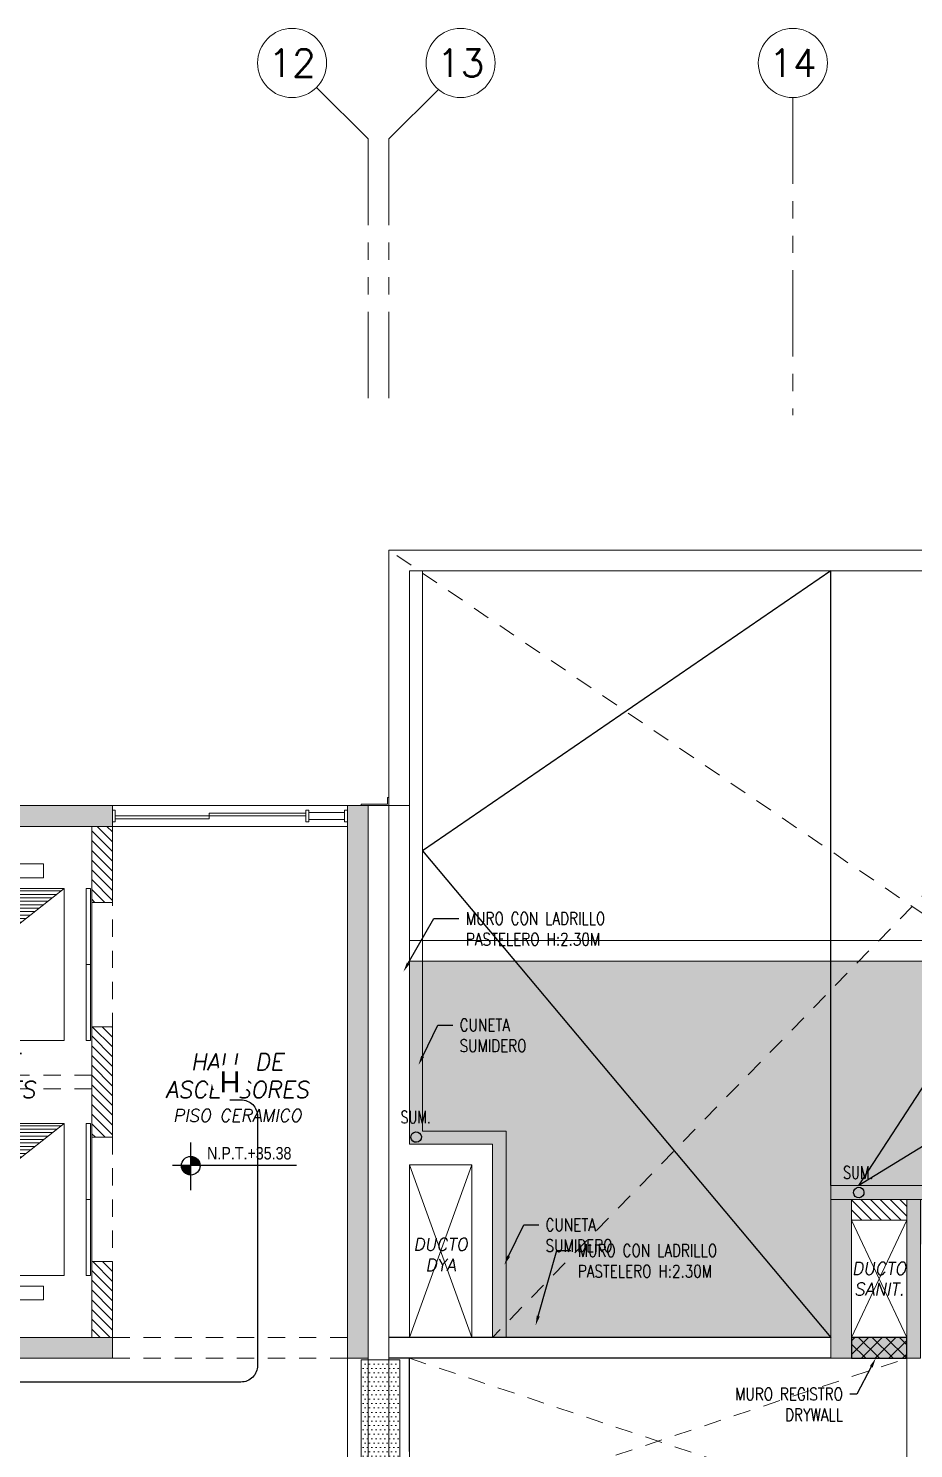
# Model space of a CAD drawing. Header units: millimetres. Extents: x -3 to 53, y -110 to 39.
# Drawn here: x 24.39 to 30.8, y -48.16 to -37.88 of the extents above; entities that cross this region are included whole.
import ezdxf
from ezdxf import colors
from ezdxf.entities.mleader import LeaderData, LeaderLine
from ezdxf.enums import TextEntityAlignment as Align
from ezdxf.math import Vec2, Vec3

# ---------------------------------------------------------------- set-up
doc = ezdxf.new("R2010")
doc.units = ezdxf.units.MM
doc.set_wipeout_variables(frame=1)
for name, pattern in [('HIDDEN2', [0.1875, 0.125, -0.0625]), ('PHANTOM', [63.5, 31.75, -6.35, 6.35, -6.35, 6.35, -6.35]), ('PHANTOM2', [1.25, 0.625, -0.125, 0.125, -0.125, 0.125, -0.125])]:
    doc.linetypes.add(name, pattern=pattern)
for name, color, linetype in [('A-EJES', 8, 'PHANTOM'), ('A-EST HATCH', 8, 'Continuous'), ('A-EST PLACAS', 8, 'Continuous'), ('A-EST VIGAS', 8, 'HIDDEN2'), ('A-HATCH', 8, 'Continuous'), ('A-JARDIN', 8, 'Continuous'), ('A-LINEAS', 8, 'Continuous'), ('A-MURO BAJO', 8, 'Continuous'), ('A-MURO_P14', 8, 'Continuous'), ('A-NIVELES-NPT', 8, 'Continuous'), ('A-PROYECCIONES', 8, 'HIDDEN2'), ('A-TEXTO-ACABADO PISO', 8, 'Continuous'), ('A-TEXTO-INDICACIONES', 8, 'Continuous'), ('DLP_MOBILIARIO', 8, 'Continuous'), ('DLP_MOBILIARIO FIJO', 8, 'Continuous'), ('DLP_TEXTO AMBIENTE', 8, 'Continuous')]:
    doc.layers.add(name, color=color, linetype=linetype)
for name, color, linetype, lineweight in [('A-MUROS', 8, 'Continuous', 30), ('DLP_MURO ALTO', 8, 'Continuous', 20), ('MQ.CANALI DYA', 3, 'LINEAPERPEN', 30), ('MQ.DETECTOR HUMO', 5, 'Continuous', 30)]:
    doc.layers.add(name, color=color, linetype=linetype, lineweight=lineweight)
doc.styles.add('R80', font='ARIALN.TTF', dxfattribs={"height": 2.03})
doc.styles.add('ROMANS', font='ROMANS.shx', dxfattribs={"oblique": 10})
doc.styles.get("Standard").update_dxf_attribs({"font": 'arial.ttf'})
doc.styles.add('TXT_COTAS', font='romans.shx', dxfattribs={"width": 0.8})
doc.linetypes.add('LINEAPERPEN', pattern='A,0.75,-0.2,["I",Standard,S=0.12,R=0.09,X=0,Y=-0.06],-0.25', length=1.2)

# ---------------------------------------------------------------- blocks, each defined once
blk = doc.blocks.new('EST.P11')
at = {"layer": 'A-EST HATCH', "lineweight": 0}
h = blk.add_hatch(color=8, dxfattribs=at)
h.dxf.hatch_style = 1
h.paths.add_polyline_path([(10.5, -2.74), (10.5, 3.375), (12.15, 3.375), (12.15, 3.525), (10.35, 3.525), (10.35, 2.65), (8.85, 2.65), (8.85, 3.15), (8.7, 3.15), (8.7, 2.5), (10.35, 2.5), (10.35, -2.74)])
h.paths.add_polyline_path([(18.45, 7.325), (20.05, 7.325), (20.05, 10.425), (18.85, 10.425), (18.85, 10.575), (20.2, 10.575), (20.2, 7.175), (18.45, 7.175)])
h.paths.add_polyline_path([(17.65, 10.575), (17.5, 10.575), (17.5, 7.175), (17.65, 7.175)])
h.paths.add_polyline_path([(11.85, 11.05), (11.85, 10.9), (12, 10.9), (12, 7.825), (12.15, 7.825), (12.15, 11.05)])
h.paths.add_polyline_path([(22.45, 4.725), (13.05, 4.725), (13.05, 4.875), (16.6, 4.875), (16.6, 6.275), (16.8, 6.275), (16.8, 4.875), (19.7, 4.875), (19.7, 6.275), (19.85, 6.275), (19.85, 4.875), (22.25, 4.875), (22.25, 6.125), (20.6, 6.125), (20.6, 6.275), (22.875, 6.275), (22.875, 6.125), (22.45, 6.125)])
h.paths.add_polyline_path([(15.1, 10.425), (15.1, 7.325), (16.7, 7.325), (16.7, 7.175), (14.95, 7.175), (14.95, 10.575), (16.3, 10.575), (16.3, 10.425)])
h.paths.add_polyline_path([(10.35, 5.75), (8.7, 5.75), (8.7, 5.1), (8.85, 5.1), (8.85, 5.6), (10.35, 5.6), (10.35, 4.725), (12.15, 4.725), (12.15, 4.875), (10.5, 4.875), (10.5, 10.99), (10.35, 10.99)])
h.paths.add_polyline_path([(5.85, 10.9), (5.25, 10.9), (5.25, 11.05), (6, 11.05), (6, 7.65), (4.85, 7.65), (4.85, 7.8), (5.85, 7.8)])
h.paths.add_polyline_path([(4.05, 11.05), (4.05, 7.65), (3.9, 7.65), (3.9, 11.05)])
h.paths.add_polyline_path([(3.1, 7.8), (1.5, 7.8), (1.5, 10.9), (2.7, 10.9), (2.7, 11.05), (1.35, 11.05), (1.35, 7.65), (3.1, 7.65)])
h.paths.add_polyline_path([(4.05, -2.8), (4.05, 0.6), (3.9, 0.6), (3.9, -2.8)])
h.paths.add_polyline_path([(3.1, 0.45), (1.5, 0.45), (1.5, -2.65), (2.7, -2.65), (2.7, -2.8), (1.35, -2.8), (1.35, 0.6), (3.1, 0.6)])
h.paths.add_polyline_path([(8.7, -0.35), (8.85, -0.35), (8.85, -2.65), (9, -2.65), (9, -2.8), (8.7, -2.8)])
h.paths.add_polyline_path([(18.45, 0.925), (20.05, 0.925), (20.05, -2.175), (18.85, -2.175), (18.85, -2.325), (20.2, -2.325), (20.2, 1.075), (18.45, 1.075)])
h.paths.add_polyline_path([(17.65, -2.325), (17.5, -2.325), (17.5, 1.075), (17.65, 1.075)])
h.paths.add_polyline_path([(12.15, -2.8), (11.85, -2.8), (11.85, -2.65), (12, -2.65), (12, 0.425), (12.15, 0.425)])
h.paths.add_polyline_path([(15.1, -2.175), (15.1, 0.925), (16.7, 0.925), (16.7, 1.075), (14.95, 1.075), (14.95, -2.325), (16.3, -2.325), (16.3, -2.175)])
h.paths.add_polyline_path([(6, -2.8), (6, 0.6), (4.85, 0.6), (4.85, 0.45), (5.85, 0.45), (5.85, -2.65), (5.25, -2.65), (5.25, -2.8)])
h.paths.add_polyline_path([(3.097, 5.55), (2.95, 5.55), (2.95, 6.75), (5.1, 6.75), (5.1, 6.6), (4.65, 6.6), (4.65, 5), (4.45, 5), (4.45, 6.6), (3.1, 6.6), (3.1, 5.55)], flags=17)
h.paths.add_polyline_path([(3.097, 2.7), (2.95, 2.7), (2.95, 1.5), (5.1, 1.5), (5.1, 1.65), (4.65, 1.65), (4.65, 3.25), (4.45, 3.25), (4.45, 1.65), (3.1, 1.65), (3.1, 2.7)], flags=17)
h.paths.add_polyline_path([(8.85, 4.2), (6, 4.2), (6, 6.75), (5.85, 6.75), (5.85, 4.2), (3.1, 4.2), (3.1, 4.8), (2.95, 4.8), (2.95, 4.2), (0.15, 4.2), (0.15, 8.25), (0, 8.25), (0, 0), (0.15, 0), (0.15, 4.05), (2.95, 4.05), (2.95, 3.45), (3.1, 3.45), (3.1, 4.05), (5.85, 4.05), (5.85, 1.5), (6, 1.5), (6, 4.05), (8.85, 4.05)])
h.paths.add_polyline_path([(8.7, 11.05), (8.7, 8.6), (8.85, 8.6), (8.85, 10.9), (9, 10.9), (9, 11.05)])
h.paths.add_polyline_path([(22.9, 4.725), (25, 4.725), (25, 4.875), (23.05, 4.875), (23.05, 8.575), (25, 8.575), (25, 8.725), (23.05, 8.725), (23.05, 10.575), (22.2, 10.575), (22.2, 10.425), (22.9, 10.425)])
h.paths.add_polyline_path([(26.7, 4.725), (26.85, 4.725), (26.85, 8.725), (26.7, 8.725)])
h.paths.add_polyline_path([(47.1, 1.5), (45.2, 1.5), (45.2, 1.65), (46.95, 1.65), (46.95, 4.05), (41.2, 4.05), (41.2, 4.2), (46.95, 4.2), (46.95, 6.6), (45.2, 6.6), (45.2, 6.75), (47.1, 6.75)])
h.paths.add_polyline_path([(24.05, 3.525), (25.9, 3.525), (25.9, 3.375), (24.05, 3.375)], flags=17)
h.paths.add_polyline_path([(21.05, 1.975), (21.05, 2.125), (22.85, 2.125), (22.85, 3.375), (20.3, 3.375), (20.3, 1.975), (20.15, 1.975), (20.15, 3.375), (16.8, 3.375), (16.8, 1.975), (16.6, 1.975), (16.6, 3.375), (13.05, 3.375), (13.05, 3.525), (23.05, 3.525), (23.05, 1.975)])
h.paths.add_polyline_path([(23.05, 1.95), (23.05, -1.775), (26.7, -1.775), (26.7, 0.875), (24.35, 0.875), (24.35, 1.425), (24.05, 1.425), (24.05, 1.575), (24.5, 1.575), (24.5, 1.025), (26.7, 1.025), (26.7, 3.525), (26.85, 3.525), (26.85, -1.925), (23.05, -1.925), (23.05, -2.325), (22.2, -2.325), (22.2, -2.175), (22.9, -2.175), (22.9, 1.95)])
h.paths.add_polyline_path([(43.75, 7.8), (45.35, 7.8), (45.35, 7.6), (43.75, 7.6)])
h.paths.add_polyline_path([(43.75, 0.65), (45.35, 0.65), (45.35, 0.45), (43.75, 0.45)])
h.paths.add_polyline_path([(30.85, 2.375), (30.85, 3.525), (29.75, 3.525), (29.75, 2.375), (29.9, 2.375), (29.9, 3.375), (30.75, 3.375), (30.75, 2.375)])
h.paths.add_polyline_path([(39.55, 4.875), (39.55, 4.725), (39.7, 4.725), (39.7, 5.6), (41.2, 5.6), (41.2, 5.101), (41.35, 5.101), (41.35, 5.75), (39.7, 5.75), (39.7, 7.75), (39.55, 7.75), (39.55, 4.875)])
edge = h.paths.add_edge_path()
edge.add_line((30.85, 4.725), (30.85, 4.875))
edge.add_line((30.85, 4.875), (30.85, 5.875))
edge.add_line((30.85, 5.875), (30.75, 5.875))
edge.add_line((30.75, 5.875), (30.75, 4.875))
edge.add_line((30.75, 4.875), (30.35, 4.875))
edge.add_line((30.35, 4.875), (30.35, 5.875))
edge.add_line((30.35, 5.875), (30.2, 5.875))
edge.add_line((30.2, 5.875), (30.2, 4.725))
edge.add_line((30.2, 4.725), (30.85, 4.725))
h.paths.add_polyline_path([(33.45, 5.55), (33.45, 4.95), (33.25, 4.95), (33.25, 5.55), (33.3, 5.55), (33.3, 7.75), (33.45, 7.75)])
h.paths.add_polyline_path([(33.45, 2.7), (33.45, 3.3), (33.25, 3.3), (33.25, 2.7), (33.3, 2.7), (33.3, 0.5), (33.45, 0.5)])
at = {"layer": 'A-EST PLACAS', "color": 8, "lineweight": 0}
for points in [[(22.9, 4.725), (25, 4.725), (25, 4.875), (23.05, 4.875), (23.05, 8.575), (25, 8.575), (25, 8.725), (23.05, 8.725), (23.05, 10.575), (22.2, 10.575), (22.2, 10.425), (22.9, 10.425)], [(26.7, 4.725), (26.85, 4.725), (26.85, 8.725), (26.7, 8.725)]]:
    blk.add_lwpolyline(points, close=True, dxfattribs=at)
blk.add_lwpolyline([(30.85, 4.725), (30.2, 4.725), (30.2, 5.875), (30.35, 5.875), (30.35, 4.875), (30.75, 4.875), (30.75, 5.875), (30.85, 5.875), (30.85, 4.725)], dxfattribs=at)
at = {"layer": 'A-EST VIGAS', "color": 8, "lineweight": 0}
for p, q in [((25, 8.725), (26.7, 8.725)), ((24.85, 8.575), (24.85, 4.875)), ((25, 8.575), (26.7, 8.575)), ((25, 8.575), (25, 4.875)), ((26.85, 4.725), (26.85, 3.525))]:
    blk.add_line(p, q, dxfattribs=at)
for points in [[(25, 4.875), (26.7, 4.875)], [(25, 4.725), (26.7, 4.725)]]:
    blk.add_lwpolyline(points, dxfattribs=at)
blk = doc.blocks.new('*U256')
at = {"color": 8}
blk.add_ellipse((0, 0), major_axis=(0.0118, 0.036), ratio=1, start_param=5.813820330443059, end_param=12.09700563762265, dxfattribs=at)
at = {"layer": 'A-TEXTO-INDICACIONES', "color": 8, "style": 'ROMANS', "width": 0.75}
blk.add_text('SUM.', height=0.09, dxfattribs=at).set_placement((-0.113, 0.1))
blk = doc.blocks.new('TEXTO AMBIENTES P11')
at = {"layer": 'A-TEXTO-ACABADO PISO', "color": 8, "lineweight": 0, "insert": (24.554, -4.523), "char_height": 0.09, "attachment_point": 2, "rotation": 360, "style": 'ROMANS'}
blk.add_mtext_dynamic_manual_height_columns('PISO CERAMICO', width=1.20225, gutter_width=12.5, heights=[0], dxfattribs=at)
at = {"layer": 'DLP_TEXTO AMBIENTE', "color": 8, "lineweight": 0, "char_height": 0.12, "attachment_point": 5, "style": 'ROMANS'}
for s, insert, width in [('\\pxqc;DUCTO DE \\PASCENSORES', (22.573, -4.28), 1.04442), ('\\pxqc;HALL DE \\PASCENSORES', (24.553, -4.28, 0), 1.06192)]:
    blk.add_mtext(s, dxfattribs=dict(at, insert=insert, width=width))
blk = doc.blocks.new('TEXTO DUCTOS PT')
at = {"layer": 'A-TEXTO-INDICACIONES', "char_height": 0.09, "width": 0.4157, "attachment_point": 5, "style": 'ROMANS'}
for s, insert in [('\\pxsm1,t16;DUCTO DYA', (26.025, -5.575)), ('\\pxsm1,t16;DUCTO SANIT.', (29.2, -5.75, 0))]:
    blk.add_mtext(s, dxfattribs=dict(at, insert=insert))
blk = doc.blocks.new('ASCENSOR_01')
at = {"lineweight": 0}
h = blk.add_hatch(dxfattribs=at)
h.set_pattern_fill('_U', color=8, scale=0.025, angle=360, style=0, pattern_type=0)
h.set_pattern_definition([(1e-07, (54.049875, -126.000315), (-4e-11, 0.025), [])])
h.paths.add_polyline_path([(-1.4, 1.1), (0, 0), (0, 1.1)])
at = {"color": 8, "lineweight": 0}
blk.add_line((-1.4, 1.1, 0), (0, 0), dxfattribs=at)
for points in [[(-0.128, 1.178), (-1.25, 1.178), (-1.25, 1.278), (-0.128, 1.278)], [(0, 0), (-1.4, 0), (-1.4, 1.1), (0, 1.1)]]:
    blk.add_lwpolyline(points, close=True, dxfattribs=at)
blk = doc.blocks.new('N.02')
at = {"lineweight": 0}
h = blk.add_hatch(dxfattribs=at)
h.set_pattern_fill('_U', color=8, scale=0.025, angle=180.0002, style=0, pattern_type=0)
h.set_pattern_definition([(180.000175, (-57.650292, 123.650154), (7.64e-08, -0.025), [])])
h.paths.add_polyline_path([(-2.2, -2.35), (-3.6, -3.45), (-3.6, -2.35)])
at = {"color": 8, "lineweight": 0}
blk.add_line((-2.2, -2.35, 0), (-3.6, -3.45, 0), dxfattribs=at)
at = {"color": 8, "lineweight": 0, "elevation": 0}
for points in [[(0.14, -0.04), (0.14, 0.01), (0.15, 0.01), (0.15, -0.05), (-0.05, -0.05), (-0.05, -0.04)], [(-0.17, -0.15), (-0.43, -0.15), (-0.43, -0.1), (-0.17, -0.1)], [(-3.6, -2.35), (-2.2, -2.35), (-2.2, -3.45), (-3.6, -3.45)], [(-3.472, -3.528), (-2.35, -3.528), (-2.35, -3.628), (-3.472, -3.628)]]:
    blk.add_lwpolyline(points, close=True, dxfattribs=at)
at = {"layer": 'A-MURO BAJO', "color": 8, "lineweight": 0}
for p, q in [((-1.85, -0.05, 0), (-0.15, -0.05, 0)), ((-1.85, -0.2, 0), (-0.15, -0.2, 0)), ((-2, -1.65, 0), (-2, -0.75, 0)), ((-2, -3.35, 0), (-2, -2.45, 0))]:
    blk.add_line(p, q, dxfattribs=at)
at = {"layer": 'A-MUROS', "color": 8, "lineweight": 0}
for p, q in [((-3.8, -0.05, 0), (-1.85, -0.05, 0)), ((-1.85, -0.05, 0), (-1.85, -0.75, 0)), ((-2, -0.2, 0), (-3.8, -0.2, 0)), ((-2, -0.75, 0), (-2, -0.2, 0)), ((-1.85, -0.75, 0), (-2, -0.75, 0)), ((-1.85, -1.65, 0), (-2, -1.65, 0)), ((-2, -1.65, 0), (-2, -2.45, 0)), ((-1.85, -2.45, 0), (-1.85, -1.65, 0)), ((-2, -2.45, 0), (-1.85, -2.45, 0)), ((-2, -3.9, 0), (-2, -3.35, 0)), ((-2, -3.35, 0), (-1.85, -3.35, 0)), ((-1.85, -4.05, 0), (-1.85, -3.35, 0)), ((-3.8, -3.9, 0), (-2, -3.9, 0)), ((-3.95, -4.05, 0), (-1.85, -4.05, 0))]:
    blk.add_line(p, q, dxfattribs=at)
blk.add_lwpolyline([(0, -5.25), (0, -0.05), (-0.15, -0.05), (-0.15, -5.25)], dxfattribs=at)
at = {"layer": 'A-PROYECCIONES', "color": 8, "lineweight": 0}
for p, q in [((-2, -2, 0), (-3.8, -2, 0)), ((-2, -2.1, 0), (-3.8, -2.1, 0))]:
    blk.add_line(p, q, dxfattribs=at)
at = {"layer": 'DLP_MOBILIARIO', "color": 8, "lineweight": 0, "elevation": 0}
for points in [[(-2.01, -1.2), (-2.01, -0.65), (-2.04, -0.65), (-2.04, -1.2)], [(-2.01, -1.2), (-2.01, -1.75), (-2.04, -1.75), (-2.04, -1.2)], [(-2.01, -2.9), (-2.01, -2.35), (-2.04, -2.35), (-2.04, -2.9)], [(-2.01, -2.9), (-2.01, -3.45), (-2.04, -3.45), (-2.04, -2.9)]]:
    blk.add_lwpolyline(points, close=True, dxfattribs=at)
at = {"layer": 'DLP_MOBILIARIO FIJO', "color": 8, "lineweight": 0}
for p, q in [((-1.85, -0.125, 0), (-1.85, -0.125, 0)), ((-1.85, -0.145, 0), (-1.85, -0.145, 0)), ((-1.83, -0.125, 0), (-0.45, -0.125, 0)), ((-1.83, -0.145, 0), (-1.15, -0.145, 0)), ((-1.15, -0.105, 0), (-0.45, -0.105, 0)), ((-1.15, -0.105, 0), (-1.15, -0.145, 0))]:
    blk.add_line(p, q, dxfattribs=at)
at = {"layer": 'DLP_MOBILIARIO FIJO', "color": 8, "lineweight": 0, "elevation": 0}
for points in [[(-1.85, -0.083), (-1.83, -0.083), (-1.83, -0.168), (-1.85, -0.168)], [(-0.45, -0.168), (-0.43, -0.168), (-0.43, -0.083), (-0.45, -0.083)], [(-0.15, -0.168), (-0.17, -0.168), (-0.17, -0.083), (-0.15, -0.083)]]:
    blk.add_lwpolyline(points, close=True, dxfattribs=at)
at = {"color": 8, "lineweight": 0, "xscale": -1, "rotation": 359.9998249622922}
blk.add_blockref('ASCENSOR_01', (-3.6, -1.75, 0), dxfattribs=at)
blk = doc.blocks.new('Duplex-1204')
at = {"layer": 'A-LINEAS', "color": 8, "lineweight": 0}
for p, q in [((0.6, -4.45), (0.15, -5.7)), ((0.6, -5.7), (0.15, -4.45)), ((3.75, -5.7, 0), (3.35, -4.85)), ((3.75, -4.85, 0), (3.35, -5.7, 0)), ((0.15, -5.7, 0), (0.6, -5.7))]:
    blk.add_line(p, q, dxfattribs=at)
at = {"layer": 'A-MURO BAJO', "color": 8, "lineweight": 0}
for p, q in [((0, -1.85), (0, 0)), ((12.7, 0), (0, 0)), ((0.15, -1.85), (0.15, -0.15)), ((11.65, -0.15), (0.15, -0.15))]:
    blk.add_line(p, q, dxfattribs=at)
at = {"layer": 'A-MUROS', "color": 8, "lineweight": 0}
for p, q in [((3.2, -4.7, 0), (3.2, -5.85)), ((3.2, -4.7, 0), (3.85, -4.7, 0)), ((3.35, -4.85, 0), (3.35, -5.7)), ((3.35, -4.85, 0), (3.75, -4.85, 0)), ((3.75, -4.85, 0), (3.75, -5.7)), ((3.75, -5.7), (3.35, -5.7)), ((3.75, -5.85), (3.2, -5.85)), ((3.75, -5.85), (3.75, -6.45))]:
    blk.add_line(p, q, dxfattribs=at)
at = {"layer": 'A-PROYECCIONES', "color": 8, "lineweight": 0}
for p, q in [((6.3, -4.289), (0, 0)), ((6.3, 0), (0.75, -5.7))]:
    blk.add_line(p, q, dxfattribs=at)
at = {"layer": 'DLP_MURO ALTO', "color": 8, "lineweight": 0}
for p, q in [((0.15, -4.3), (0.75, -4.3)), ((0.75, -4.3), (0.75, -5.7)), ((0.15, -4.45), (0.15, -5.7)), ((0.15, -4.45), (0.6, -4.45)), ((0.6, -4.45), (0.6, -5.7))]:
    blk.add_line(p, q, dxfattribs=at)
blk.add_lwpolyline([(0, -6.45), (0, -1.85), (0.15, -1.85), (0.15, -4.3)], dxfattribs=at)
blk = doc.blocks.new('Duplex-1201')
at = {"layer": 'A-MUROS', "color": 8, "lineweight": 0}
blk.add_line((3.75, 5.85), (3.75, 6.45), dxfattribs=at)
at = {"layer": 'DLP_MURO ALTO', "color": 8, "lineweight": 0}
blk.add_lwpolyline([(0, 6.45), (0, 0.4), (0.15, 0.4), (0.15, 6.375)], dxfattribs=at)
blk = doc.blocks.new('Ejes_Torre C')
at = {"color": 8, "lineweight": 0}
for p, q in [((26.85, 16.35), (26.477, 16.723)), ((27, 16.35), (27.359, 16.709))]:
    blk.add_line(p, q, dxfattribs=at)
at = {"layer": 'A-EJES', "color": 8, "linetype": 'PHANTOM2', "lineweight": 0}
for points in [[(29.925, 16.65), (29.925, 14.35)], [(26.85, 16.35), (26.85, 14.35)], [(27, 16.35), (27, 14.35)]]:
    blk.add_lwpolyline(points, dxfattribs=at)
at = {"layer": 'A-EJES', "color": 8, "linetype": 'Continuous', "lineweight": 0}
for centre in [(26.3, 16.9), (27.52, 16.9), (29.925, 16.9)]:
    blk.add_circle(centre, 0.25, dxfattribs=at)
at = {"layer": 'A-EJES', "color": 8, "linetype": 'Continuous', "lineweight": 0, "style": 'ROMANS'}
for s, p in [('12', (26.3, 16.9)), ('13', (27.52, 16.9)), ('14', (29.925, 16.9))]:
    blk.add_text(s, height=0.2, dxfattribs=at).set_placement(p, align=Align.MIDDLE_CENTER)
blk = doc.blocks.new('SIM NIVEL PLANTA')
at = {"linetype": 'Continuous'}
h = blk.add_hatch(dxfattribs=at)
h.set_pattern_fill('_USER', color=8, scale=0.089997, angle=45, style=0, pattern_type=0)
h.set_pattern_definition([(45, (31854.49523, 23864.84028), (-0.06363728001, 0.06363728001), [])])
h.paths.add_polyline_path([(-17.33, 0), (-15.98, 0, 0.409209), (-17.33, 1.33)])
h.paths.add_polyline_path([(-18.68, 0, 0.004279), (-18.68, -0.02, 0.414214), (-17.33, -1.37), (-17.33, 0)])
at = {"color": 8}
for p, q in [((-17.33, -3.58), (-17.33, 3.34)), ((-2, 0), (-20, 0))]:
    blk.add_line(p, q, dxfattribs=at)
at = {"color": 8, "linetype": 'Continuous'}
blk.add_circle((-17.33, -0.02), 1.35, dxfattribs=at)
at = {"color": 8, "style": 'R80'}
blk.add_attdef('N.P.T.+0.00', text='', height=1.8, dxfattribs=at).set_placement((-8.87, 1.77), align=Align.MIDDLE_CENTER)
blk = doc.blocks.new('DETECTOR DE HUMO 1 EN 75')
blk.add_wipeout([(0.13, 0.13), (0.13, 0.132), (0.13, 0.133), (0.13, 0.135), (0.13, 0.137), (0.13, 0.138), (0.13, 0.14), (0.129, 0.141), (0.129, 0.143), (0.129, 0.145), (0.129, 0.146), (0.129, 0.148), (0.129, 0.15), (0.128, 0.151), (0.128, 0.153), (0.128, 0.154), (0.127, 0.156), (0.127, 0.158), (0.127, 0.159), (0.126, 0.161), (0.126, 0.162), (0.125, 0.164), (0.125, 0.165), (0.125, 0.167), (0.124, 0.169), (0.124, 0.17), (0.123, 0.172), (0.123, 0.173), (0.122, 0.175), (0.121, 0.176), (0.121, 0.178), (0.12, 0.179), (0.12, 0.181), (0.119, 0.182), (0.118, 0.184), (0.118, 0.185), (0.117, 0.187), (0.116, 0.188), (0.115, 0.19), (0.115, 0.191), (0.114, 0.193), (0.113, 0.194), (0.112, 0.195), (0.111, 0.197), (0.111, 0.198), (0.11, 0.2), (0.109, 0.201), (0.108, 0.202), (0.107, 0.204), (0.106, 0.205), (0.105, 0.206), (0.104, 0.208), (0.103, 0.209), (0.102, 0.21), (0.101, 0.212), (0.1, 0.213), (0.099, 0.214), (0.098, 0.215), (0.097, 0.217), (0.096, 0.218), (0.095, 0.219), (0.094, 0.22), (0.092, 0.221), (0.091, 0.222), (0.09, 0.224), (0.089, 0.225), (0.088, 0.226), (0.087, 0.227), (0.085, 0.228), (0.084, 0.229), (0.083, 0.23), (0.082, 0.231), (0.08, 0.232), (0.079, 0.233), (0.078, 0.234), (0.076, 0.235), (0.075, 0.236), (0.074, 0.237), (0.072, 0.238), (0.071, 0.239), (0.07, 0.24), (0.068, 0.241), (0.067, 0.241), (0.065, 0.242), (0.064, 0.243), (0.063, 0.244), (0.061, 0.245), (0.06, 0.245), (0.058, 0.246), (0.057, 0.247), (0.055, 0.248), (0.054, 0.248), (0.052, 0.249), (0.051, 0.25), (0.049, 0.25), (0.048, 0.251), (0.046, 0.251), (0.045, 0.252), (0.043, 0.253), (0.042, 0.253), (0.04, 0.254), (0.039, 0.254), (0.037, 0.255), (0.035, 0.255), (0.034, 0.255), (0.032, 0.256), (0.031, 0.256), (0.029, 0.257), (0.028, 0.257), (0.026, 0.257), (0.024, 0.258), (0.023, 0.258), (0.021, 0.258), (0.02, 0.259), (0.018, 0.259), (0.016, 0.259), (0.015, 0.259), (0.013, 0.259), (0.011, 0.259), (0.01, 0.26), (0.008, 0.26), (0.007, 0.26), (0.005, 0.26), (0.003, 0.26), (0.002, 0.26), (0, 0.26), (-0.002, 0.26), (-0.003, 0.26), (-0.005, 0.26), (-0.007, 0.26), (-0.008, 0.26), (-0.01, 0.26), (-0.011, 0.259), (-0.013, 0.259), (-0.015, 0.259), (-0.016, 0.259), (-0.018, 0.259), (-0.02, 0.259), (-0.021, 0.258), (-0.023, 0.258), (-0.024, 0.258), (-0.026, 0.257), (-0.028, 0.257), (-0.029, 0.257), (-0.031, 0.256), (-0.032, 0.256), (-0.034, 0.255), (-0.035, 0.255), (-0.037, 0.255), (-0.039, 0.254), (-0.04, 0.254), (-0.042, 0.253), (-0.043, 0.253), (-0.045, 0.252), (-0.046, 0.251), (-0.048, 0.251), (-0.049, 0.25), (-0.051, 0.25), (-0.052, 0.249), (-0.054, 0.248), (-0.055, 0.248), (-0.057, 0.247), (-0.058, 0.246), (-0.06, 0.245), (-0.061, 0.245), (-0.063, 0.244), (-0.064, 0.243), (-0.065, 0.242), (-0.067, 0.241), (-0.068, 0.241), (-0.07, 0.24), (-0.071, 0.239), (-0.072, 0.238), (-0.074, 0.237), (-0.075, 0.236), (-0.076, 0.235), (-0.078, 0.234), (-0.079, 0.233), (-0.08, 0.232), (-0.082, 0.231), (-0.083, 0.23), (-0.084, 0.229), (-0.085, 0.228), (-0.087, 0.227), (-0.088, 0.226), (-0.089, 0.225), (-0.09, 0.224), (-0.091, 0.222), (-0.092, 0.221), (-0.094, 0.22), (-0.095, 0.219), (-0.096, 0.218), (-0.097, 0.217), (-0.098, 0.215), (-0.099, 0.214), (-0.1, 0.213), (-0.101, 0.212), (-0.102, 0.21), (-0.103, 0.209), (-0.104, 0.208), (-0.105, 0.206), (-0.106, 0.205), (-0.107, 0.204), (-0.108, 0.202), (-0.109, 0.201), (-0.11, 0.2), (-0.111, 0.198), (-0.111, 0.197), (-0.112, 0.195), (-0.113, 0.194), (-0.114, 0.193), (-0.115, 0.191), (-0.115, 0.19), (-0.116, 0.188), (-0.117, 0.187), (-0.118, 0.185), (-0.118, 0.184), (-0.119, 0.182), (-0.12, 0.181), (-0.12, 0.179), (-0.121, 0.178), (-0.121, 0.176), (-0.122, 0.175), (-0.123, 0.173), (-0.123, 0.172), (-0.124, 0.17), (-0.124, 0.169), (-0.125, 0.167), (-0.125, 0.165), (-0.125, 0.164), (-0.126, 0.162), (-0.126, 0.161), (-0.127, 0.159), (-0.127, 0.158), (-0.127, 0.156), (-0.128, 0.154), (-0.128, 0.153), (-0.128, 0.151), (-0.129, 0.15), (-0.129, 0.148), (-0.129, 0.146), (-0.129, 0.145), (-0.129, 0.143), (-0.129, 0.141), (-0.13, 0.14), (-0.13, 0.138), (-0.13, 0.137), (-0.13, 0.135), (-0.13, 0.133), (-0.13, 0.132), (-0.13, 0.13), (-0.13, 0.128), (-0.13, 0.127), (-0.13, 0.125), (-0.13, 0.123), (-0.13, 0.122), (-0.13, 0.12), (-0.129, 0.119), (-0.129, 0.117), (-0.129, 0.115), (-0.129, 0.114), (-0.129, 0.112), (-0.129, 0.11), (-0.128, 0.109), (-0.128, 0.107), (-0.128, 0.106), (-0.127, 0.104), (-0.127, 0.102), (-0.127, 0.101), (-0.126, 0.099), (-0.126, 0.098), (-0.125, 0.096), (-0.125, 0.095), (-0.125, 0.093), (-0.124, 0.091), (-0.124, 0.09), (-0.123, 0.088), (-0.123, 0.087), (-0.122, 0.085), (-0.121, 0.084), (-0.121, 0.082), (-0.12, 0.081), (-0.12, 0.079), (-0.119, 0.078), (-0.118, 0.076), (-0.118, 0.075), (-0.117, 0.073), (-0.116, 0.072), (-0.115, 0.07), (-0.115, 0.069), (-0.114, 0.067), (-0.113, 0.066), (-0.112, 0.065), (-0.111, 0.063), (-0.111, 0.062), (-0.11, 0.06), (-0.109, 0.059), (-0.108, 0.058), (-0.107, 0.056), (-0.106, 0.055), (-0.105, 0.054), (-0.104, 0.052), (-0.103, 0.051), (-0.102, 0.05), (-0.101, 0.048), (-0.1, 0.047), (-0.099, 0.046), (-0.098, 0.045), (-0.097, 0.043), (-0.096, 0.042), (-0.095, 0.041), (-0.094, 0.04), (-0.092, 0.039), (-0.091, 0.038), (-0.09, 0.036), (-0.089, 0.035), (-0.088, 0.034), (-0.087, 0.033), (-0.085, 0.032), (-0.084, 0.031), (-0.083, 0.03), (-0.082, 0.029), (-0.08, 0.028), (-0.079, 0.027), (-0.078, 0.026), (-0.076, 0.025), (-0.075, 0.024), (-0.074, 0.023), (-0.072, 0.022), (-0.071, 0.021), (-0.07, 0.02), (-0.068, 0.019), (-0.067, 0.019), (-0.065, 0.018), (-0.064, 0.017), (-0.063, 0.016), (-0.061, 0.015), (-0.06, 0.015), (-0.058, 0.014), (-0.057, 0.013), (-0.055, 0.012), (-0.054, 0.012), (-0.052, 0.011), (-0.051, 0.01), (-0.049, 0.01), (-0.048, 0.009), (-0.046, 0.009), (-0.045, 0.008), (-0.043, 0.007), (-0.042, 0.007), (-0.04, 0.006), (-0.039, 0.006), (-0.037, 0.005), (-0.035, 0.005), (-0.034, 0.005), (-0.032, 0.004), (-0.031, 0.004), (-0.029, 0.003), (-0.028, 0.003), (-0.026, 0.003), (-0.024, 0.002), (-0.023, 0.002), (-0.021, 0.002), (-0.02, 0.001), (-0.018, 0.001), (-0.016, 0.001), (-0.015, 0.001), (-0.013, 0.001), (-0.011, 0.001), (-0.01, 0), (-0.008, 0), (-0.007, 0), (-0.005, 0), (-0.003, 0), (-0.002, 0), (0, 0), (0.002, 0), (0.003, 0), (0.005, 0), (0.007, 0), (0.008, 0), (0.01, 0), (0.011, 0.001), (0.013, 0.001), (0.015, 0.001), (0.016, 0.001), (0.018, 0.001), (0.02, 0.001), (0.021, 0.002), (0.023, 0.002), (0.024, 0.002), (0.026, 0.003), (0.028, 0.003), (0.029, 0.003), (0.031, 0.004), (0.032, 0.004), (0.034, 0.005), (0.035, 0.005), (0.037, 0.005), (0.039, 0.006), (0.04, 0.006), (0.042, 0.007), (0.043, 0.007), (0.045, 0.008), (0.046, 0.009), (0.048, 0.009), (0.049, 0.01), (0.051, 0.01), (0.052, 0.011), (0.054, 0.012), (0.055, 0.012), (0.057, 0.013), (0.058, 0.014), (0.06, 0.015), (0.061, 0.015), (0.063, 0.016), (0.064, 0.017), (0.065, 0.018), (0.067, 0.019), (0.068, 0.019), (0.07, 0.02), (0.071, 0.021), (0.072, 0.022), (0.074, 0.023), (0.075, 0.024), (0.076, 0.025), (0.078, 0.026), (0.079, 0.027), (0.08, 0.028), (0.082, 0.029), (0.083, 0.03), (0.084, 0.031), (0.085, 0.032), (0.087, 0.033), (0.088, 0.034), (0.089, 0.035), (0.09, 0.036), (0.091, 0.038), (0.092, 0.039), (0.094, 0.04), (0.095, 0.041), (0.096, 0.042), (0.097, 0.043), (0.098, 0.045), (0.099, 0.046), (0.1, 0.047), (0.101, 0.048), (0.102, 0.05), (0.103, 0.051), (0.104, 0.052), (0.105, 0.054), (0.106, 0.055), (0.107, 0.056), (0.108, 0.058), (0.109, 0.059), (0.11, 0.06), (0.111, 0.062), (0.111, 0.063), (0.112, 0.065), (0.113, 0.066), (0.114, 0.067), (0.115, 0.069), (0.115, 0.07), (0.116, 0.072), (0.117, 0.073), (0.118, 0.075), (0.118, 0.076), (0.119, 0.078), (0.12, 0.079), (0.12, 0.081), (0.121, 0.082), (0.121, 0.084), (0.122, 0.085), (0.123, 0.087), (0.123, 0.088), (0.124, 0.09), (0.124, 0.091), (0.125, 0.093), (0.125, 0.095), (0.125, 0.096), (0.126, 0.098), (0.126, 0.099), (0.127, 0.101), (0.127, 0.102), (0.127, 0.104), (0.128, 0.106), (0.128, 0.107), (0.128, 0.109), (0.129, 0.11), (0.129, 0.112), (0.129, 0.114), (0.129, 0.115), (0.129, 0.117), (0.129, 0.119), (0.13, 0.12), (0.13, 0.122), (0.13, 0.123), (0.13, 0.125), (0.13, 0.127), (0.13, 0.128)]).dxf.layer = 'MQ.DETECTOR HUMO'
at = {"layer": 'MQ.DETECTOR HUMO'}
blk.add_text('H', height=0.15, rotation=180, dxfattribs=at).set_placement((0, 0.13), align=Align.MIDDLE_CENTER)
blk = doc.blocks.new('IISS P11')
at = {"color": 8}
for p, q in [((28.85, -0.625), (25.893, -2.653)), ((28.85, -5.075), (28.85, -0.625)), ((29.052, -5.075), (31.95, -0.625)), ((25.893, -2.653), (28.85, -6.175)), ((31.95, -3.3), (29.052, -5.075))]:
    blk.add_line(p, q, dxfattribs=at)
at = {"color": 8, "lineweight": 0}
blk.add_lwpolyline([(25.8, -0.625), (25.893, -0.625), (25.893, -4.681), (26.5, -4.681), (26.5, -6.175), (26.4, -6.175), (26.4, -4.775), (25.8, -4.775)], close=True, dxfattribs=at)
at = {"color": 8, "lineweight": 0, "ltscale": 0.05}
blk.add_lwpolyline([(28.85, -5.075), (31.95, -5.075), (31.95, -5.175), (28.85, -5.175)], close=True, dxfattribs=at)
at = {"ltscale": 0.05}
for p in [(25.848, -4.724), (29.052, -5.125)]:
    blk.add_blockref('*U256', p, dxfattribs=at)
at = {"layer": 'A-TEXTO-INDICACIONES'}
ml = blk.add_multileader_mtext('Standard', dxfattribs=at)
ml.set_content('\\pxsm1,t16;CUNETA SUMIDERO', color=256, style='TXT_COTAS')
ml.set_leader_properties(color=7)
ml.build(insert=Vec2(0, 0))
ml.multileader.update_dxf_attribs({"dogleg_length": 0.05, "arrow_head_size": 0.07})
ctx = ml.context
ctx.base_point, ctx.char_height, ctx.arrow_head_size, ctx.landing_gap_size, ctx.plane_origin = Vec3(26.113, -3.913), 0.09, 0.07, 0.05, Vec3(25.715, -4.289)
notes = []
notes.append((ctx, [(0, (1, 1, 0), (26.006, -3.913), (1, 0), 0.107, [(0, [(25.865, -4.202)], 0, [])])]))
ctx.mtext.insert, ctx.mtext.width, ctx.mtext.defined_height, ctx.mtext.flow_direction = Vec3(26.163, -3.868), 0.58325, 0.805, 5
ml = blk.add_multileader_mtext('Standard', dxfattribs=at)
ml.set_content('\\pxsm1,t16;CUNETA SUMIDERO', color=256, style='TXT_COTAS')
ml.set_leader_properties(color=7)
ml.build(insert=Vec2(0, 0))
ml.multileader.update_dxf_attribs({"dogleg_length": 0.05, "arrow_head_size": 0.07})
ctx = ml.context
ctx.base_point, ctx.char_height, ctx.arrow_head_size, ctx.landing_gap_size, ctx.plane_origin = Vec3(26.735, -5.359), 0.09, 0.07, 0.05, Vec3(26.337, -5.734)
notes.append((ctx, [(0, (1, 1, 0), (26.628, -5.359), (1, 0), 0.107, [(0, [(26.487, -5.648)], 0, [])])]))
ctx.mtext.insert, ctx.mtext.width, ctx.mtext.defined_height, ctx.mtext.flow_direction = Vec3(26.785, -5.314), 0.58325, 0.805, 5
for ctx, leaders in notes:
    for number, flags, end, landing, length, lines in leaders:
        leader = LeaderData()
        leader.index, (leader.has_last_leader_line, leader.has_dogleg_vector, leader.attachment_direction) = number, flags
        leader.last_leader_point, leader.dogleg_vector, leader.dogleg_length = Vec3(end), Vec3(landing), length
        for number, points, colour, breaks in lines:
            line = LeaderLine()
            line.index, line.vertices, line.color, line.breaks = number, Vec3.list(points), colors.encode_raw_color(colour), breaks
            leader.lines.append(line)
        ctx.leaders.append(leader)
blk = doc.blocks.new('TEXTO NOTAS P11')
at = {"layer": 'A-TEXTO-INDICACIONES'}
ml = blk.add_multileader_mtext('Standard', dxfattribs=at)
ml.set_content('\\pxsm1;MURO CON LADRILLO PASTELERO H:2.30M', color=256, style='TXT_COTAS')
ml.set_leader_properties(color=7)
ml.build(insert=Vec2(0, 0))
ml.multileader.update_dxf_attribs({"dogleg_length": 0.05, "arrow_head_size": 0.07})
ctx = ml.context
ctx.base_point, ctx.char_height, ctx.arrow_head_size, ctx.landing_gap_size, ctx.plane_origin = Vec3(26.158, -3.142), 0.09, 0.07, 0.05, Vec3(25.953, -3.348)
notes = []
notes.append((ctx, [(0, (1, 1, 0), (25.977, -3.142), (1, 0), 0.181, [(0, [(25.756, -3.527)], 0, [])])]))
ctx.mtext.insert, ctx.mtext.width, ctx.mtext.defined_height, ctx.mtext.flow_direction = Vec3(26.208, -3.097), 1.40122, 0.805, 5
ml = blk.add_multileader_mtext('Standard', dxfattribs=at)
ml.set_content('\\pxsm1;MURO CON LADRILLO PASTELERO H:2.30M', color=256, style='TXT_COTAS')
ml.set_leader_properties(color=7)
ml.build(insert=Vec2(0, 0))
ml.multileader.update_dxf_attribs({"dogleg_length": 0.05, "arrow_head_size": 0.07})
ctx = ml.context
ctx.base_point, ctx.char_height, ctx.arrow_head_size, ctx.landing_gap_size, ctx.plane_origin = Vec3(26.968, -5.545), 0.09, 0.07, 0.05, Vec3(26.764, -5.114)
notes.append((ctx, [(0, (1, 1, 0), (26.866, -5.545), (1, 0), 0.101, [(0, [(26.713, -6.087)], 0, [])])]))
ctx.mtext.insert, ctx.mtext.width, ctx.mtext.defined_height, ctx.mtext.flow_direction = Vec3(27.018, -5.5), 1.40122, 0.805, 5
for ctx, leaders in notes:
    for number, flags, end, landing, length, lines in leaders:
        leader = LeaderData()
        leader.index, (leader.has_last_leader_line, leader.has_dogleg_vector, leader.attachment_direction) = number, flags
        leader.last_leader_point, leader.dogleg_vector, leader.dogleg_length = Vec3(end), Vec3(landing), length
        for number, points, colour, breaks in lines:
            line = LeaderLine()
            line.index, line.vertices, line.color, line.breaks = number, Vec3.list(points), colors.encode_raw_color(colour), breaks
            leader.lines.append(line)
        ctx.leaders.append(leader)
blk = doc.blocks.new('arq.')
at = {"color": 8}
blk.add_blockref('IISS P11', (102.563, -39.289), dxfattribs=at)
at = {"layer": 'A-EST PLACAS', "color": 8}
blk.add_blockref('EST.P11', (101.213, -50.339), dxfattribs=at)
at = {"layer": 'A-TEXTO-INDICACIONES', "color": 8, "lineweight": 0}
blk.add_blockref('TEXTO DUCTOS PT', (102.563, -39.289), dxfattribs=at)
at = {"layer": 'DLP_TEXTO AMBIENTE', "color": 8}
blk.add_blockref('TEXTO AMBIENTES P11', (102.563, -39.289), dxfattribs=at)
at = {"color": 8}
blk.add_blockref('N.02', (128.063, -41.564, 0), dxfattribs=at)
at = {"layer": 'A-MURO_P14', "color": 8, "lineweight": 0}
for points in [[(126.063, -41.764), (126.213, -41.764), (126.213, -42.314), (126.063, -42.314)], [(126.063, -43.214), (126.213, -43.214), (126.213, -44.014), (126.063, -44.014)], [(126.063, -44.914), (126.213, -44.914), (126.213, -45.464), (126.063, -45.464)]]:
    blk.add_lwpolyline(points, close=True, dxfattribs=at)
at = {"layer": 'A-NIVELES-NPT', "color": 8, "lineweight": 0}
ref = blk.add_blockref('SIM NIVEL PLANTA', (127.646, -44.219), dxfattribs=dict(at, xscale=0.05, yscale=0.05, zscale=0.05))
ref.add_attrib('N.P.T.+0.00', 'N.P.T.+35.38', dxfattribs={"layer": '0', "height": 0.09, "style": 'R80'}).set_placement((127.203, -44.13), align=Align.MIDDLE_CENTER)
at = {"layer": 'DLP_MOBILIARIO', "color": 8}
blk.add_blockref('Duplex-1204', (128.213, -39.764), dxfattribs=at)
h = blk.add_hatch()
h.set_pattern_fill('_USER', color=8, scale=0.07, angle=45, double=1, pattern_type=0)
h.set_pattern_definition([(45, (120.17731, -45.46384), (-0.04949747, 0.04949747), []), (135, (120.17731, -45.46384), (-0.04949747, -0.04949747), [])])
h.paths.add_polyline_path([(131.963, -45.464), (131.563, -45.464), (131.563, -45.614), (131.963, -45.614)])
at = {"color": 8}
for points in [[(131.413, -45.464), (128.213, -45.464)], [(131.413, -45.614), (128.213, -45.614)]]:
    blk.add_lwpolyline(points, dxfattribs=at)
blk.add_lwpolyline([(131.963, -45.464), (131.563, -45.464), (131.563, -45.614), (131.963, -45.614)], close=True, dxfattribs=at)
at = {"layer": 'A-MURO BAJO', "color": 8, "lineweight": 0}
blk.add_lwpolyline([(134.513, -42.739), (134.513, -42.589), (128.363, -42.589), (128.363, -42.739)], close=True, dxfattribs=at)
at = {"layer": 'A-MURO_P14', "color": 8, "lineweight": 0, "elevation": 0}
blk.add_lwpolyline([(131.563, -44.464), (131.963, -44.464), (131.963, -44.614), (131.563, -44.614)], close=True, dxfattribs=at)
at = {"layer": 'DLP_MOBILIARIO', "color": 8}
blk.add_blockref('Duplex-1201', (128.213, -52.664), dxfattribs=at)
at = {"layer": 'A-HATCH', "lineweight": 0}
h = blk.add_hatch(dxfattribs=at)
h.set_pattern_fill('DOTS', color=8, scale=0.02)
h.set_pattern_definition([(0, (198.137697, -45.61355), (0.015875, 0.03175), [0, -0.03175])])
h.paths.add_polyline_path([(128.013, -46.804), (128.293, -46.804), (128.293, -45.624), (128.013, -45.624)])
at = {"layer": 'A-JARDIN', "ltscale": 0.5}
h = blk.add_hatch(dxfattribs=at)
h.set_pattern_fill('AR-SAND', color=8, scale=0.0025)
h.set_pattern_definition([(37.5, (105.46269, 24.6612), (-0.00400008, 0.12235331), [0, -0.09652, 0, -0.10795, 0, -0.1031875]), (7.5, (105.46269, 24.6612), (0.11238082, 0.17920628), [0, -0.05207, 0, -0.086995, 0, -0.0333375]), (327.5, (105.38458, 24.6612), (0.19774809, 0.0003593), [0, -0.03175, 0, -0.1143, 0, -0.149225]), (317.5, (105.38458, 24.6612), (0.1908891, 0.05573233), [0, -0.015875, 0, -0.07493, 0, -0.085725])])
h.paths.add_polyline_path([(151.113, -42.239), (151.113, -46.139), (148.313, -46.139), (148.313, -43.589), (146.563, -43.589), (146.563, -42.539), (146.563, -42.239)])
h.paths.add_polyline_path([(151.113, -50.189), (151.113, -46.289), (148.313, -46.289), (148.313, -48.839), (146.563, -48.839), (146.563, -49.889), (146.563, -50.189), (149.288, -50.189)])
h.paths.add_polyline_path([(128.363, -42.739), (128.363, -44.064), (128.963, -44.064), (128.963, -45.464), (131.963, -45.464), (131.963, -45.614), (131.413, -45.614), (131.413, -44.464), (132.063, -44.464), (132.063, -44.789), (134.513, -44.789), (134.513, -42.739), (131.515, -42.739)])
h.paths.add_polyline_path([(128.363, -46.964), (131.963, -46.964), (131.963, -46.814), (130.963, -46.814), (130.963, -47.964), (132.063, -47.964), (132.063, -47.639), (134.513, -47.639), (134.513, -49.689), (128.363, -49.689)])
at = {"layer": 'A-MURO_P14', "lineweight": 0}
h = blk.add_hatch(dxfattribs=at)
h.set_pattern_fill('_USER', color=8, scale=0.05, angle=135, pattern_type=0)
h.set_pattern_definition([(135, (101.212695, -0.3388), (-0.03535534, -0.03535534), [])])
h.paths.add_polyline_path([(140.913, -49.839), (142.563, -49.839), (142.563, -49.689), (140.913, -49.689)])
h.paths.add_polyline_path([(139.263, -48.964), (140.763, -48.964), (140.763, -48.814), (139.263, -48.814)])
h.paths.add_polyline_path([(139.263, -49.839), (139.113, -49.839), (139.113, -48.814), (139.263, -48.814)])
h.paths.add_polyline_path([(137.463, -49.839), (139.113, -49.839), (139.113, -49.689), (137.463, -49.689)])
h.paths.add_polyline_path([(140.913, -42.589), (142.563, -42.589), (142.563, -42.739), (140.913, -42.739)])
h.paths.add_polyline_path([(139.263, -43.464), (140.763, -43.464), (140.763, -43.614), (139.263, -43.614)])
h.paths.add_polyline_path([(139.263, -42.589), (139.113, -42.589), (139.113, -43.614), (139.263, -43.614)])
h.paths.add_polyline_path([(137.463, -42.589), (139.113, -42.589), (139.113, -42.739), (137.463, -42.739)])
h.paths.add_polyline_path([(131.563, -44.464), (131.963, -44.464), (131.963, -44.614), (131.563, -44.614)])
h.paths.add_polyline_path([(131.113, -47.814), (131.963, -47.814), (131.963, -47.964), (131.113, -47.964)])
h.paths.add_polyline_path([(126.533, -48.914), (126.683, -48.914), (126.683, -49.314), (126.533, -49.314)])
h.paths.add_polyline_path([(125.713, -48.764), (127.913, -48.764), (127.913, -48.914), (125.713, -48.914)])
h.paths.add_polyline_path([(126.063, -44.914), (126.213, -44.914), (126.213, -45.464), (126.063, -45.464)])
h.paths.add_polyline_path([(126.063, -43.214), (126.213, -43.214), (126.213, -44.014), (126.063, -44.014)])
h.paths.add_polyline_path([(126.063, -41.764), (126.213, -41.764), (126.213, -42.314), (126.063, -42.314)])
h.paths.add_polyline_path([(146.413, -47.939), (146.563, -47.939), (146.563, -46.289), (146.413, -46.289)])
h.paths.add_polyline_path([(146.413, -44.489), (146.563, -44.489), (146.563, -46.139), (146.413, -46.139)])
at = {"color": 8, "lineweight": 0, "elevation": 0}
blk.add_lwpolyline([(128.013, -46.804), (128.293, -46.804), (128.293, -45.624), (128.013, -45.624)], close=True, dxfattribs=at)
at = {"color": 8}
blk.add_lwpolyline([(128.363, -46.289), (128.363, -45.614)], dxfattribs=at)
at = {"layer": 'A-PROYECCIONES', "color": 8, "lineweight": 0}
for points in [[(128.363, -45.614), (131.963, -46.814)], [(128.363, -46.814), (131.963, -45.614)]]:
    blk.add_lwpolyline(points, dxfattribs=at)
at = {"layer": 'A-EJES', "color": 8, "lineweight": 0}
blk.add_blockref('Ejes_Torre C', (101.213, -53.139), dxfattribs=at)
at = {"layer": 'A-TEXTO-INDICACIONES', "color": 8}
blk.add_blockref('TEXTO NOTAS P11', (102.563, -39.289), dxfattribs=at)
ml = blk.add_multileader_mtext('Standard', dxfattribs=at)
ml.set_content('MURO REGISTRO DRYWALL', color=8, style='TXT_COTAS')
ml.set_leader_properties(color=7)
ml.build(insert=Vec2(0, 0))
ml.multileader.update_dxf_attribs({"dogleg_length": 0.05, "arrow_head_size": 0.07})
ctx = ml.context
ctx.base_point, ctx.char_height, ctx.arrow_head_size, ctx.landing_gap_size, ctx.plane_origin = Vec3(130.591, -45.873), 0.09, 0.07, 0.05, Vec3(131.751, -46.724)
ctx.text_align_type = 2
notes = []
notes.append((ctx, [(0, (1, 1, 0), (131.601, -45.873), (-1, 0), 0.05, [(0, [(131.738, -45.614)], 0, [])])]))
ctx.mtext.insert, ctx.mtext.width, ctx.mtext.defined_height, ctx.mtext.alignment, ctx.mtext.flow_direction = Vec3(131.501, -45.828), 0.91793, 0.805, 3, 5
for ctx, leaders in notes:
    for number, flags, end, landing, length, lines in leaders:
        leader = LeaderData()
        leader.index, (leader.has_last_leader_line, leader.has_dogleg_vector, leader.attachment_direction) = number, flags
        leader.last_leader_point, leader.dogleg_vector, leader.dogleg_length = Vec3(end), Vec3(landing), length
        for number, points, colour, breaks in lines:
            line = LeaderLine()
            line.index, line.vertices, line.color, line.breaks = number, Vec3.list(points), colors.encode_raw_color(colour), breaks
            leader.lines.append(line)
        ctx.leaders.append(leader)

msp = doc.modelspace()

# ---------------------------------------------------------------- block references
at = {"color": 7}
msp.add_blockref('arq.', (-101.212, -1.894), dxfattribs=at)

# ---------------------------------------------------------------- next in the draw order: block references
at = {"layer": 'MQ.DETECTOR HUMO', "xscale": -1}
msp.add_blockref('DETECTOR DE HUMO 1 EN 75', (25.851, -45.637), dxfattribs=at)

# ---------------------------------------------------------------- next in the draw order: linework, layer by layer
at = {"layer": 'MQ.CANALI DYA'}
msp.add_lwpolyline([(25.851, -45.637), (25.931, -45.637, -0.414214), (26.051, -45.757), (26.051, -47.56, -0.414214), (25.931, -47.68), (24.284, -47.68)], format="xyb", dxfattribs=at)

doc.saveas('drawing.dxf')
